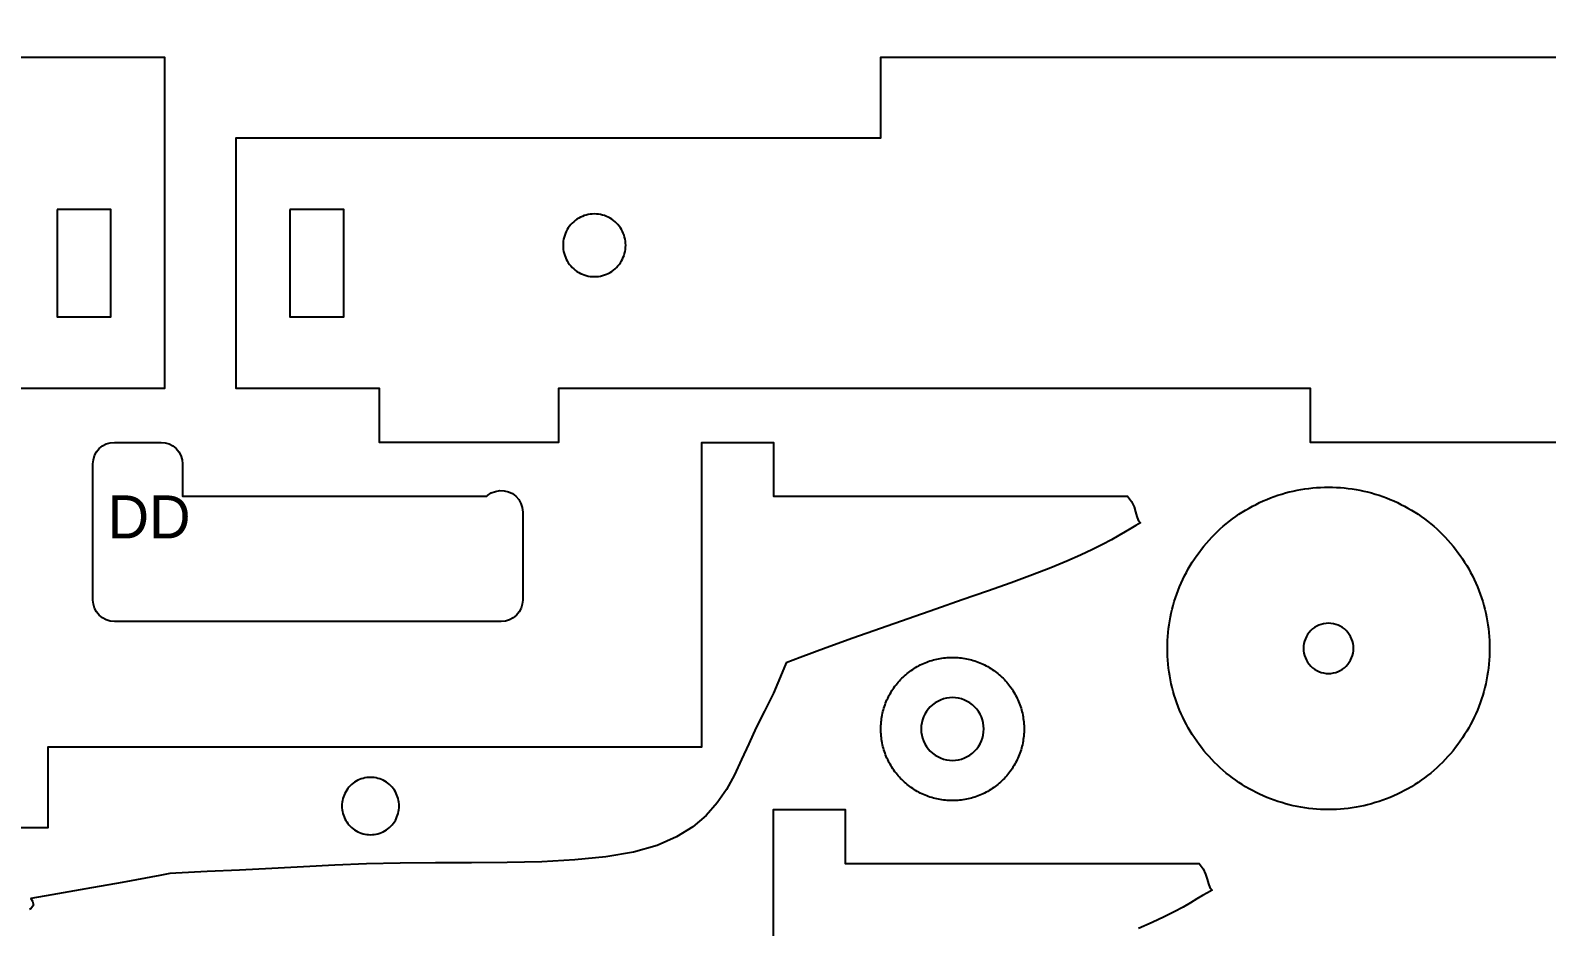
# Model space of a CAD drawing. Header units: metres. Extents: x 5 to 594, y 14 to 194.
# Drawn here: x 338.5 to 423.2, y 144 to 194 of the extents above; entities that cross this region are included whole.
import ezdxf
from ezdxf.enums import TextEntityAlignment as Align

# ---------------------------------------------------------------- set-up
doc = ezdxf.new("R2010")
doc.units = ezdxf.units.M
doc.layers.add('CORTAR', color=1, linetype='Continuous')
doc.layers.add('GRABAR', color=5, linetype='Continuous')

msp = doc.modelspace()

# ---------------------------------------------------------------- linework, layer by layer
at = {"layer": 'CORTAR'}
for points in [[(214, 192.5), (294, 192.5), (294, 194), (294, 194), (322, 194), (322, 192.5), (346, 192.5), (346, 174), (328, 174), (328, 171), (314, 171), (314, 174), (294, 174), (252, 174), (252, 171), (238, 171), (238, 174), (214, 174)], [(424, 171), (410, 171), (410, 174), (386, 174), (368, 174), (368, 171), (358, 171), (358, 174), (350, 174), (350, 188), (386, 188), (386, 192.5), (466, 192.5)], [(259.5, 149.5), (339.5, 149.5), (339.5, 154), (376, 154), (376, 171), (379.5, 171), (380, 171), (380, 168), (399.771, 168), (399.78, 167.993), (400, 167.7), (400.14, 167.403), (400.23, 167.119), (400.3, 166.862), (400.38, 166.651), (400.5, 166.5), (400.243, 166.363), (399.964, 166.2), (399.651, 166.012), (399.292, 165.8), (398.875, 165.562), (398.388, 165.3), (397.819, 165.012), (397.156, 164.7), (396.387, 164.363), (395.5, 164), (394.464, 163.603), (393.276, 163.168), (391.962, 162.7), (390.548, 162.204), (389.062, 161.688), (387.532, 161.156), (385.983, 160.615), (384.444, 160.072), (382.94, 159.531), (381.5, 159), (380.704, 158.698), (380.492, 158.152), (379.999, 157.008), (379.5, 156), (379.035, 155.079), (378.62, 154.174), (378.225, 153.291), (377.82, 152.441), (377.375, 151.631), (376.86, 150.871), (376.245, 150.169), (375.5, 149.534), (374.595, 148.975), (373.5, 148.5), (372.177, 148.13), (370.636, 147.869), (368.919, 147.696), (367.068, 147.594), (365.125, 147.544), (363.132, 147.526), (361.131, 147.521), (359.164, 147.511), (357.273, 147.477), (355.5, 147.4), (353.765, 147.3), (351.98, 147.208), (350.175, 147.121), (348.38, 147.036), (346.625, 146.95), (346.283, 146.932), (345.724, 146.824), (343.625, 146.438), (341.596, 146.076), (339.703, 145.745), (338.524, 145.541), (338.625, 145.387), (338.684, 145.166), (338.527, 144.959), (338.456, 144.932)], [(380, 133.5), (380, 150.5), (383.5, 150.5), (384, 150.5), (384, 147.5), (403.771, 147.5), (403.78, 147.493), (404, 147.2), (404.14, 146.903), (404.23, 146.619), (404.3, 146.362), (404.38, 146.151), (404.5, 146), (404.243, 145.863), (403.964, 145.7), (403.651, 145.512), (403.292, 145.3), (402.875, 145.062), (402.388, 144.8), (401.819, 144.512), (401.156, 144.2), (400.387, 143.863)]]:
    msp.add_lwpolyline(points, dxfattribs=at)
for points in [[(340, 184), (340, 178), (343, 178), (343, 184), (340, 184)], [(353, 184), (353, 178), (356, 178), (356, 184), (353, 184)], [(371.735, 182.228), (371.716, 182.341), (371.69, 182.453), (371.657, 182.563), (371.617, 182.67), (371.57, 182.774), (371.516, 182.875), (371.455, 182.972), (371.388, 183.065), (371.316, 183.154), (371.237, 183.237), (371.154, 183.316), (371.065, 183.388), (370.972, 183.455), (370.875, 183.516), (370.774, 183.57), (370.67, 183.617), (370.563, 183.657), (370.453, 183.69), (370.341, 183.716), (370.228, 183.735), (370.114, 183.746), (370, 183.75), (369.886, 183.746), (369.772, 183.735), (369.659, 183.716), (369.547, 183.69), (369.437, 183.657), (369.33, 183.617), (369.226, 183.57), (369.125, 183.516), (369.028, 183.455), (368.935, 183.388), (368.846, 183.316), (368.763, 183.237), (368.684, 183.154), (368.612, 183.065), (368.545, 182.972), (368.484, 182.875), (368.43, 182.774), (368.383, 182.67), (368.343, 182.563), (368.31, 182.453), (368.284, 182.341), (368.265, 182.228), (368.254, 182.114), (368.25, 182), (368.254, 181.886), (368.265, 181.772), (368.284, 181.659), (368.31, 181.547), (368.343, 181.437), (368.383, 181.33), (368.43, 181.226), (368.484, 181.125), (368.545, 181.028), (368.612, 180.935), (368.684, 180.846), (368.763, 180.763), (368.846, 180.684), (368.935, 180.612), (369.028, 180.545), (369.125, 180.484), (369.226, 180.43), (369.33, 180.383), (369.437, 180.343), (369.547, 180.31), (369.659, 180.284), (369.772, 180.265), (369.886, 180.254), (370, 180.25), (370.114, 180.254), (370.228, 180.265), (370.341, 180.284), (370.453, 180.31), (370.563, 180.343), (370.67, 180.383), (370.774, 180.43), (370.875, 180.484), (370.972, 180.545), (371.065, 180.612), (371.154, 180.684), (371.237, 180.763), (371.316, 180.846), (371.388, 180.935), (371.455, 181.028), (371.516, 181.125), (371.57, 181.226), (371.617, 181.33), (371.657, 181.437), (371.69, 181.547), (371.716, 181.659), (371.735, 181.772), (371.746, 181.886), (371.75, 182), (371.746, 182.114), (371.735, 182.228)], [(364.039, 168.039), (364.244, 168.175), (364.472, 168.266), (364.714, 168.309), (364.96, 168.301), (365.199, 168.243), (365.422, 168.138), (365.618, 167.99), (365.78, 167.805), (365.9, 167.591), (365.975, 167.356), (366, 167.112), (366, 162.2), (365.977, 161.966), (365.909, 161.741), (365.798, 161.533), (365.649, 161.351), (365.467, 161.202), (365.259, 161.091), (365.034, 161.023), (364.8, 161), (343.2, 161), (342.966, 161.023), (342.741, 161.091), (342.533, 161.202), (342.351, 161.351), (342.202, 161.533), (342.091, 161.741), (342.023, 161.966), (342, 162.2), (342, 169.8), (342.023, 170.034), (342.091, 170.259), (342.202, 170.467), (342.351, 170.649), (342.533, 170.798), (342.741, 170.909), (342.966, 170.977), (343.2, 171), (345.8, 171), (346.034, 170.977), (346.259, 170.909), (346.467, 170.798), (346.649, 170.649), (346.798, 170.467), (346.909, 170.259), (346.977, 170.034), (347, 169.8), (347, 168.059), (347.005, 168.005), (347.059, 168), (363.941, 168), (363.998, 168.006), (364.039, 168.039)], [(419.997, 159.279), (419.989, 159.058), (419.976, 158.838), (419.957, 158.618), (419.932, 158.398), (419.903, 158.179), (419.867, 157.961), (419.827, 157.744), (419.781, 157.528), (419.73, 157.313), (419.674, 157.1), (419.612, 156.887), (419.546, 156.677), (419.474, 156.468), (419.397, 156.261), (419.315, 156.056), (419.228, 155.853), (419.136, 155.652), (419.039, 155.453), (418.937, 155.257), (418.831, 155.064), (418.72, 154.873), (418.604, 154.685), (418.483, 154.5), (418.358, 154.318), (418.229, 154.139), (418.095, 153.963), (417.957, 153.79), (417.815, 153.621), (417.669, 153.456), (417.518, 153.294), (417.364, 153.136), (417.206, 152.982), (417.044, 152.831), (416.879, 152.685), (416.71, 152.543), (416.537, 152.405), (416.361, 152.271), (416.182, 152.142), (416, 152.017), (415.815, 151.896), (415.627, 151.78), (415.436, 151.669), (415.243, 151.563), (415.047, 151.461), (414.848, 151.364), (414.647, 151.272), (414.444, 151.185), (414.239, 151.103), (414.032, 151.026), (413.823, 150.954), (413.613, 150.888), (413.4, 150.826), (413.187, 150.77), (412.972, 150.719), (412.756, 150.673), (412.539, 150.633), (412.321, 150.597), (412.102, 150.568), (411.882, 150.543), (411.662, 150.524), (411.442, 150.511), (411.221, 150.503), (411, 150.5), (410.779, 150.503), (410.558, 150.511), (410.338, 150.524), (410.118, 150.543), (409.898, 150.568), (409.679, 150.597), (409.461, 150.633), (409.244, 150.673), (409.028, 150.719), (408.813, 150.77), (408.6, 150.826), (408.387, 150.888), (408.177, 150.954), (407.968, 151.026), (407.761, 151.103), (407.556, 151.185), (407.353, 151.272), (407.152, 151.364), (406.953, 151.461), (406.757, 151.563), (406.564, 151.669), (406.373, 151.78), (406.185, 151.896), (406, 152.017), (405.818, 152.142), (405.639, 152.271), (405.463, 152.405), (405.29, 152.543), (405.121, 152.685), (404.956, 152.831), (404.794, 152.982), (404.636, 153.136), (404.482, 153.294), (404.331, 153.456), (404.185, 153.621), (404.043, 153.79), (403.905, 153.963), (403.771, 154.139), (403.642, 154.318), (403.517, 154.5), (403.396, 154.685), (403.28, 154.873), (403.169, 155.064), (403.063, 155.257), (402.961, 155.453), (402.864, 155.652), (402.772, 155.853), (402.685, 156.056), (402.603, 156.261), (402.526, 156.468), (402.454, 156.677), (402.388, 156.887), (402.326, 157.1), (402.27, 157.313), (402.219, 157.528), (402.173, 157.744), (402.133, 157.961), (402.097, 158.179), (402.068, 158.398), (402.043, 158.618), (402.024, 158.838), (402.011, 159.058), (402.003, 159.279), (402, 159.5), (402.003, 159.721), (402.011, 159.942), (402.024, 160.162), (402.043, 160.382), (402.068, 160.602), (402.097, 160.821), (402.133, 161.039), (402.173, 161.256), (402.219, 161.472), (402.27, 161.687), (402.326, 161.9), (402.388, 162.113), (402.454, 162.323), (402.526, 162.532), (402.603, 162.739), (402.685, 162.944), (402.772, 163.147), (402.864, 163.348), (402.961, 163.547), (403.063, 163.743), (403.169, 163.936), (403.28, 164.127), (403.396, 164.315), (403.517, 164.5), (403.642, 164.682), (403.771, 164.861), (403.905, 165.037), (404.043, 165.21), (404.185, 165.379), (404.331, 165.544), (404.482, 165.706), (404.636, 165.864), (404.794, 166.018), (404.956, 166.169), (405.121, 166.315), (405.29, 166.457), (405.463, 166.595), (405.639, 166.729), (405.818, 166.858), (406, 166.983), (406.185, 167.104), (406.373, 167.22), (406.564, 167.331), (406.757, 167.437), (406.953, 167.539), (407.152, 167.636), (407.353, 167.728), (407.556, 167.815), (407.761, 167.897), (407.968, 167.974), (408.177, 168.046), (408.387, 168.112), (408.6, 168.174), (408.813, 168.23), (409.028, 168.281), (409.244, 168.327), (409.461, 168.367), (409.679, 168.403), (409.898, 168.432), (410.118, 168.457), (410.338, 168.476), (410.558, 168.489), (410.779, 168.497), (411, 168.5), (411.221, 168.497), (411.442, 168.489), (411.662, 168.476), (411.882, 168.457), (412.102, 168.432), (412.321, 168.403), (412.539, 168.367), (412.756, 168.327), (412.972, 168.281), (413.187, 168.23), (413.4, 168.174), (413.613, 168.112), (413.823, 168.046), (414.032, 167.974), (414.239, 167.897), (414.444, 167.815), (414.647, 167.728), (414.848, 167.636), (415.047, 167.539), (415.243, 167.437), (415.436, 167.331), (415.627, 167.22), (415.815, 167.104), (416, 166.983), (416.182, 166.858), (416.361, 166.729), (416.537, 166.595), (416.71, 166.457), (416.879, 166.315), (417.044, 166.169), (417.206, 166.018), (417.364, 165.864), (417.518, 165.706), (417.669, 165.544), (417.815, 165.379), (417.957, 165.21), (418.095, 165.037), (418.229, 164.861), (418.358, 164.682), (418.483, 164.5), (418.604, 164.315), (418.72, 164.127), (418.831, 163.936), (418.937, 163.743), (419.039, 163.547), (419.136, 163.348), (419.228, 163.147), (419.315, 162.944), (419.397, 162.739), (419.474, 162.532), (419.546, 162.323), (419.612, 162.113), (419.674, 161.9), (419.73, 161.687), (419.781, 161.472), (419.827, 161.256), (419.867, 161.039), (419.903, 160.821), (419.932, 160.602), (419.957, 160.382), (419.976, 160.162), (419.989, 159.942), (419.997, 159.721), (420, 159.5), (419.997, 159.279)], [(412.393, 159.637), (412.373, 159.773), (412.34, 159.906), (412.293, 160.036), (412.235, 160.16), (412.164, 160.278), (412.082, 160.388), (411.99, 160.49), (411.888, 160.582), (411.778, 160.664), (411.66, 160.735), (411.536, 160.793), (411.406, 160.84), (411.273, 160.873), (411.137, 160.893), (411, 160.9), (410.863, 160.893), (410.727, 160.873), (410.594, 160.84), (410.464, 160.793), (410.34, 160.735), (410.222, 160.664), (410.112, 160.582), (410.01, 160.49), (409.918, 160.388), (409.836, 160.278), (409.765, 160.16), (409.707, 160.036), (409.66, 159.906), (409.627, 159.773), (409.607, 159.637), (409.6, 159.5), (409.607, 159.363), (409.627, 159.227), (409.66, 159.094), (409.707, 158.964), (409.765, 158.84), (409.836, 158.722), (409.918, 158.612), (410.01, 158.51), (410.112, 158.418), (410.222, 158.336), (410.34, 158.265), (410.464, 158.207), (410.594, 158.16), (410.727, 158.127), (410.863, 158.107), (411, 158.1), (411.137, 158.107), (411.273, 158.127), (411.406, 158.16), (411.536, 158.207), (411.66, 158.265), (411.778, 158.336), (411.888, 158.418), (411.99, 158.51), (412.082, 158.612), (412.164, 158.722), (412.235, 158.84), (412.293, 158.964), (412.34, 159.094), (412.373, 159.227), (412.393, 159.363), (412.4, 159.5), (412.393, 159.637)], [(393.999, 154.902), (393.995, 154.804), (393.989, 154.706), (393.981, 154.608), (393.97, 154.51), (393.957, 154.413), (393.941, 154.316), (393.923, 154.22), (393.903, 154.124), (393.88, 154.028), (393.855, 153.933), (393.828, 153.839), (393.798, 153.745), (393.766, 153.652), (393.732, 153.56), (393.696, 153.469), (393.657, 153.379), (393.616, 153.29), (393.573, 153.202), (393.528, 153.114), (393.48, 153.028), (393.431, 152.944), (393.379, 152.86), (393.326, 152.778), (393.27, 152.697), (393.213, 152.617), (393.153, 152.539), (393.092, 152.462), (393.029, 152.387), (392.964, 152.314), (392.897, 152.242), (392.828, 152.172), (392.758, 152.103), (392.686, 152.036), (392.613, 151.971), (392.538, 151.908), (392.461, 151.847), (392.383, 151.787), (392.303, 151.73), (392.222, 151.674), (392.14, 151.621), (392.056, 151.569), (391.972, 151.52), (391.886, 151.472), (391.798, 151.427), (391.71, 151.384), (391.621, 151.343), (391.531, 151.304), (391.44, 151.268), (391.348, 151.234), (391.255, 151.202), (391.161, 151.172), (391.067, 151.145), (390.972, 151.12), (390.876, 151.097), (390.78, 151.077), (390.684, 151.059), (390.587, 151.043), (390.49, 151.03), (390.392, 151.019), (390.294, 151.011), (390.196, 151.005), (390.098, 151.001), (390, 151), (389.902, 151.001), (389.804, 151.005), (389.706, 151.011), (389.608, 151.019), (389.51, 151.03), (389.413, 151.043), (389.316, 151.059), (389.22, 151.077), (389.124, 151.097), (389.028, 151.12), (388.933, 151.145), (388.839, 151.172), (388.745, 151.202), (388.652, 151.234), (388.56, 151.268), (388.469, 151.304), (388.379, 151.343), (388.29, 151.384), (388.202, 151.427), (388.114, 151.472), (388.028, 151.52), (387.944, 151.569), (387.86, 151.621), (387.778, 151.674), (387.697, 151.73), (387.617, 151.787), (387.539, 151.847), (387.462, 151.908), (387.387, 151.971), (387.314, 152.036), (387.242, 152.103), (387.172, 152.172), (387.103, 152.242), (387.036, 152.314), (386.971, 152.387), (386.908, 152.462), (386.847, 152.539), (386.787, 152.617), (386.73, 152.697), (386.674, 152.778), (386.621, 152.86), (386.569, 152.944), (386.52, 153.028), (386.472, 153.114), (386.427, 153.202), (386.384, 153.29), (386.343, 153.379), (386.304, 153.469), (386.268, 153.56), (386.234, 153.652), (386.202, 153.745), (386.172, 153.839), (386.145, 153.933), (386.12, 154.028), (386.097, 154.124), (386.077, 154.22), (386.059, 154.316), (386.043, 154.413), (386.03, 154.51), (386.019, 154.608), (386.011, 154.706), (386.005, 154.804), (386.001, 154.902), (386, 155), (386.001, 155.098), (386.005, 155.196), (386.011, 155.294), (386.019, 155.392), (386.03, 155.49), (386.043, 155.587), (386.059, 155.684), (386.077, 155.78), (386.097, 155.876), (386.12, 155.972), (386.145, 156.067), (386.172, 156.161), (386.202, 156.255), (386.234, 156.348), (386.268, 156.44), (386.304, 156.531), (386.343, 156.621), (386.384, 156.71), (386.427, 156.798), (386.472, 156.886), (386.52, 156.972), (386.569, 157.056), (386.621, 157.14), (386.674, 157.222), (386.73, 157.303), (386.787, 157.383), (386.847, 157.461), (386.908, 157.538), (386.971, 157.613), (387.036, 157.686), (387.103, 157.758), (387.172, 157.828), (387.242, 157.897), (387.314, 157.964), (387.387, 158.029), (387.462, 158.092), (387.539, 158.153), (387.617, 158.213), (387.697, 158.27), (387.778, 158.326), (387.86, 158.379), (387.944, 158.431), (388.028, 158.48), (388.114, 158.528), (388.202, 158.573), (388.29, 158.616), (388.379, 158.657), (388.469, 158.696), (388.56, 158.732), (388.652, 158.766), (388.745, 158.798), (388.839, 158.828), (388.933, 158.855), (389.028, 158.88), (389.124, 158.903), (389.22, 158.923), (389.316, 158.941), (389.413, 158.957), (389.51, 158.97), (389.608, 158.981), (389.706, 158.989), (389.804, 158.995), (389.902, 158.999), (390, 159), (390.098, 158.999), (390.196, 158.995), (390.294, 158.989), (390.392, 158.981), (390.49, 158.97), (390.587, 158.957), (390.684, 158.941), (390.78, 158.923), (390.876, 158.903), (390.972, 158.88), (391.067, 158.855), (391.161, 158.828), (391.255, 158.798), (391.348, 158.766), (391.44, 158.732), (391.531, 158.696), (391.621, 158.657), (391.71, 158.616), (391.798, 158.573), (391.886, 158.528), (391.972, 158.48), (392.056, 158.431), (392.14, 158.379), (392.222, 158.326), (392.303, 158.27), (392.383, 158.213), (392.461, 158.153), (392.538, 158.092), (392.613, 158.029), (392.686, 157.964), (392.758, 157.897), (392.828, 157.828), (392.897, 157.758), (392.964, 157.686), (393.029, 157.613), (393.092, 157.538), (393.153, 157.461), (393.213, 157.383), (393.27, 157.303), (393.326, 157.222), (393.379, 157.14), (393.431, 157.056), (393.48, 156.972), (393.528, 156.886), (393.573, 156.798), (393.616, 156.71), (393.657, 156.621), (393.696, 156.531), (393.732, 156.44), (393.766, 156.348), (393.798, 156.255), (393.828, 156.161), (393.855, 156.067), (393.88, 155.972), (393.903, 155.876), (393.923, 155.78), (393.941, 155.684), (393.957, 155.587), (393.97, 155.49), (393.981, 155.392), (393.989, 155.294), (393.995, 155.196), (393.999, 155.098), (394, 155), (393.999, 154.902)], [(391.742, 155.172), (391.716, 155.341), (391.675, 155.508), (391.617, 155.67), (391.543, 155.825), (391.455, 155.972), (391.353, 156.11), (391.237, 156.237), (391.11, 156.353), (390.972, 156.455), (390.825, 156.543), (390.67, 156.617), (390.508, 156.675), (390.341, 156.716), (390.172, 156.742), (390, 156.75), (389.828, 156.742), (389.659, 156.716), (389.492, 156.675), (389.33, 156.617), (389.175, 156.543), (389.028, 156.455), (388.89, 156.353), (388.763, 156.237), (388.647, 156.11), (388.545, 155.972), (388.457, 155.825), (388.383, 155.67), (388.325, 155.508), (388.284, 155.341), (388.258, 155.172), (388.25, 155), (388.258, 154.828), (388.284, 154.659), (388.325, 154.492), (388.383, 154.33), (388.457, 154.175), (388.545, 154.028), (388.647, 153.89), (388.763, 153.763), (388.89, 153.647), (389.028, 153.545), (389.175, 153.457), (389.33, 153.383), (389.492, 153.325), (389.659, 153.284), (389.828, 153.258), (390, 153.25), (390.172, 153.258), (390.341, 153.284), (390.508, 153.325), (390.67, 153.383), (390.825, 153.457), (390.972, 153.545), (391.11, 153.647), (391.237, 153.763), (391.353, 153.89), (391.455, 154.028), (391.543, 154.175), (391.617, 154.33), (391.675, 154.492), (391.716, 154.659), (391.742, 154.828), (391.75, 155), (391.742, 155.172)], [(355.931, 150.388), (355.955, 150.286), (355.985, 150.186), (356.022, 150.088), (356.065, 149.992), (356.114, 149.9), (356.17, 149.811), (356.231, 149.726), (356.297, 149.645), (356.369, 149.569), (356.445, 149.497), (356.526, 149.431), (356.611, 149.37), (356.7, 149.314), (356.792, 149.265), (356.888, 149.222), (356.986, 149.185), (357.086, 149.155), (357.188, 149.131), (357.291, 149.114), (357.395, 149.103), (357.5, 149.1), (357.605, 149.103), (357.709, 149.114), (357.812, 149.131), (357.914, 149.155), (358.014, 149.185), (358.112, 149.222), (358.208, 149.265), (358.3, 149.314), (358.389, 149.37), (358.474, 149.431), (358.555, 149.497), (358.631, 149.569), (358.703, 149.645), (358.769, 149.726), (358.83, 149.811), (358.886, 149.9), (358.935, 149.992), (358.978, 150.088), (359.015, 150.186), (359.045, 150.286), (359.069, 150.388), (359.086, 150.491), (359.097, 150.595), (359.1, 150.7), (359.097, 150.805), (359.086, 150.909), (359.069, 151.012), (359.045, 151.114), (359.015, 151.214), (358.978, 151.312), (358.935, 151.408), (358.886, 151.5), (358.83, 151.589), (358.769, 151.674), (358.703, 151.755), (358.631, 151.831), (358.555, 151.903), (358.474, 151.969), (358.389, 152.03), (358.3, 152.086), (358.208, 152.135), (358.112, 152.178), (358.014, 152.215), (357.914, 152.245), (357.812, 152.269), (357.709, 152.286), (357.605, 152.297), (357.5, 152.3), (357.395, 152.297), (357.291, 152.286), (357.188, 152.269), (357.086, 152.245), (356.986, 152.215), (356.888, 152.178), (356.792, 152.135), (356.7, 152.086), (356.611, 152.03), (356.526, 151.969), (356.445, 151.903), (356.369, 151.831), (356.297, 151.755), (356.231, 151.674), (356.17, 151.589), (356.114, 151.5), (356.065, 151.408), (356.022, 151.312), (355.985, 151.214), (355.955, 151.114), (355.931, 151.012), (355.914, 150.909), (355.903, 150.805), (355.9, 150.7), (355.903, 150.595), (355.914, 150.491), (355.931, 150.388)]]:
    msp.add_lwpolyline(points, close=True, dxfattribs=at)

# ---------------------------------------------------------------- texts
at = {"layer": 'GRABAR'}
msp.add_text('DD', height=2.4, dxfattribs=at).set_placement((345.133, 164.919), align=Align.BOTTOM_CENTER)

doc.saveas('drawing.dxf')
